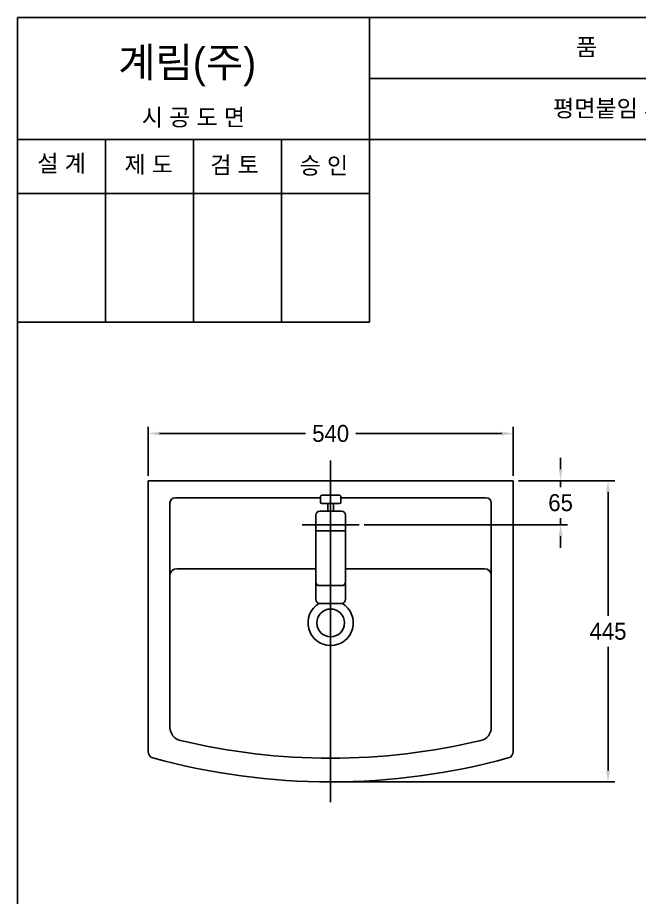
# Model space of a CAD drawing. Header units: millimetres. Extents: x 0 to 1800, y -67 to 2530.
# Drawn here: x 0 to 919, y 1230 to 2530 of the extents above; entities that cross this region are included whole.
import ezdxf
from ezdxf.enums import TextEntityAlignment as Align
from ezdxf.lldxf.tags import DXFTag

# ---------------------------------------------------------------- set-up
doc = ezdxf.new("R2010")
doc.units = ezdxf.units.MM
for name, color, linetype in [('TEXT', 7, 'Continuous'), ('내부선 및 부속', 4, 'Continuous'), ('도각라인', 255, 'Continuous'), ('외형선', 3, 'Continuous'), ('중심선', 1, 'DASHED'), ('치수선', 7, 'Continuous')]:
    doc.layers.add(name, color=color, linetype=linetype)
doc.styles.add('____', font='')
doc.styles.add('타이틀', font='H2GTRM.TTF', dxfattribs={"height": 25})
doc.styles.get('____').set_extended_font_data('굴림')
tags = doc.linetypes.add('DASHDOT', pattern=[70, 31, -13, 13, -13]).pattern_tags.tags
tags[10:11] = [DXFTag(74, 4), DXFTag(75, 0), DXFTag(340, '0'), DXFTag(46, 0.0), DXFTag(50, 0.0), DXFTag(44, 0.0), DXFTag(45, 0.0)]
tags[8:9] = [DXFTag(74, 4), DXFTag(75, 0), DXFTag(340, '0'), DXFTag(46, 0.0), DXFTag(50, 0.0), DXFTag(44, 0.0), DXFTag(45, 0.0)]
tags[6:7] = [DXFTag(74, 4), DXFTag(75, 0), DXFTag(340, '0'), DXFTag(46, 0.0), DXFTag(50, 0.0), DXFTag(44, 0.0), DXFTag(45, 0.0)]
tags[4:5] = [DXFTag(74, 4), DXFTag(75, 0), DXFTag(340, '0'), DXFTag(46, 0.0), DXFTag(50, 0.0), DXFTag(44, 0.0), DXFTag(45, 0.0)]
tags = doc.linetypes.add('DASHED', pattern=[25.72, 12.86, -12.86]).pattern_tags.tags
tags[6:7] = [DXFTag(74, 4), DXFTag(75, 0), DXFTag(340, '0'), DXFTag(46, 0.0), DXFTag(50, 0.0), DXFTag(44, 0.0), DXFTag(45, 0.0)]
tags[4:5] = [DXFTag(74, 4), DXFTag(75, 0), DXFTag(340, '0'), DXFTag(46, 0.0), DXFTag(50, 0.0), DXFTag(44, 0.0), DXFTag(45, 0.0)]
doc.dimstyles.new('MSADIM', dxfattribs={"dimtxt": 33, "dimasz": 17, "dimexe": 10, "dimexo": 7.5, "dimgap": 10, "dimtad": 0, "dimtih": 1, "dimtoh": 1, "dimdec": 0, "dimzin": 1, "dimdsep": 46, "dimtxsty": '____', "dimcen": 11.25, "dimadec": 0, "dimazin": 0, "dimtfac": 1, "dimtdec": 0, "dimtix": 1, "dimtmove": 0, "dimatfit": 3, "dimfxl": 0, "dimtolj": 1, "dimtzin": 1, "dimarcsym": 0})

# ---------------------------------------------------------------- blocks, each defined once
blk = doc.blocks.new('*D10')
at = {"layer": '치수선', "color": 0, "linetype": 'Continuous', "lineweight": -2}
for p, q in [((192.8, 1853.1), (192.8, 1925.4)), ((732.8, 1853.1), (732.8, 1925.4)), ((209.8, 1915.4), (425.4, 1915.4)), ((715.8, 1915.4), (500.2, 1915.4))]:
    blk.add_line(p, q, dxfattribs=at)
at = {"layer": '치수선', "color": 0, "linetype": 'Continuous'}
for points in [[(209.8, 1918.2), (209.8, 1912.5), (192.8, 1915.4)], [(715.8, 1918.2), (715.8, 1912.5), (732.8, 1915.4)]]:
    blk.add_solid(points, dxfattribs=at)
at = {"layer": '치수선', "color": 0, "linetype": 'Continuous', "insert": (462.8, 1915.4), "char_height": 25, "attachment_point": 5, "style": '____'}
blk.add_mtext('\\A1;540', dxfattribs=at)
blk = doc.blocks.new('*D11')
at = {"layer": '치수선', "color": 0, "linetype": 'Continuous', "lineweight": -2}
for p, q in [((802.7, 1862.6), (802.7, 1879.6)), ((740.3, 1845.6), (812.7, 1845.6)), ((802.7, 1845.6), (802.7, 1836)), ((802.7, 1780.6), (802.7, 1790.3)), ((512.3, 1780.6), (812.7, 1780.6)), ((802.7, 1763.6), (802.7, 1746.6))]:
    blk.add_line(p, q, dxfattribs=at)
at = {"layer": '치수선', "color": 0, "linetype": 'Continuous'}
for points in [[(799.9, 1862.6), (805.6, 1862.6), (802.7, 1845.6)], [(799.9, 1763.6), (805.6, 1763.6), (802.7, 1780.6)]]:
    blk.add_solid(points, dxfattribs=at)
at = {"layer": '치수선', "color": 0, "linetype": 'Continuous', "insert": (802.7, 1813.1), "char_height": 25, "attachment_point": 5, "style": '____'}
blk.add_mtext('\\A1;65', dxfattribs=at)
blk = doc.blocks.new('*D12')
at = {"layer": '치수선', "color": 0, "linetype": 'Continuous', "lineweight": -2}
for p, q in [((740.3, 1845.6), (882.8, 1845.6)), ((872.8, 1828.6), (872.8, 1646)), ((872.8, 1417.6), (872.8, 1600.3)), ((470.3, 1400.6), (882.8, 1400.6))]:
    blk.add_line(p, q, dxfattribs=at)
at = {"layer": '치수선', "color": 0, "linetype": 'Continuous'}
for points in [[(870, 1828.6), (875.7, 1828.6), (872.8, 1845.6)], [(870, 1417.6), (875.7, 1417.6), (872.8, 1400.6)]]:
    blk.add_solid(points, dxfattribs=at)
at = {"layer": '치수선', "color": 0, "linetype": 'Continuous', "insert": (872.8, 1623.1), "char_height": 25, "attachment_point": 5, "style": '____'}
blk.add_mtext('\\A1;445', dxfattribs=at)

msp = doc.modelspace()

# ---------------------------------------------------------------- linework, layer by layer
at = {"layer": '내부선 및 부속', "linetype": 'Continuous'}
for p, q in [((233.3, 1820.6), (447.8, 1820.6)), ((475.8, 1824.1), (449.8, 1824.1)), ((477.8, 1820.6), (692.3, 1820.6)), ((225.3, 1705.6), (225.3, 1812.6)), ((475.8, 1812.1), (449.8, 1812.1)), ((458.8, 1800.6), (458.8, 1812.1)), ((466.8, 1800.6), (466.8, 1812.1)), ((700.3, 1705.6), (700.3, 1812.6)), ((440.8, 1696.6), (440.8, 1794.6)), ((478.8, 1800.6), (446.8, 1800.6)), ((484.8, 1696.6), (484.8, 1794.6)), ((484.8, 1771.4), (440.8, 1771.4)), ((440.8, 1670.4), (440.8, 1696.6)), ((478.8, 1690.6), (446.8, 1690.6)), ((484.8, 1670.4), (484.8, 1696.6)), ((478.8, 1664.4), (446.8, 1664.4))]:
    msp.add_line(p, q, dxfattribs=at)
msp.add_circle((462.8, 1635.6), 20.5, dxfattribs=at)
for centre, radius, start, end in [((233.3, 1812.6), 8, 90, 180), ((449.8, 1822.1), 2, 90, 180), ((475.8, 1822.1), 2, 0, 90), ((692.3, 1812.6), 8, 0, 90), ((449.8, 1814.1), 2, 180, 270), ((475.8, 1814.1), 2, 270, 0), ((446.8, 1794.6), 6, 90, 180), ((478.8, 1794.6), 6, 0, 90), ((446.8, 1696.6), 6, 180, 270), ((478.8, 1696.6), 6, 270, 0), ((462.8, 1635.6), 33.5, 120.5575, 59.4425), ((446.8, 1670.4), 6, 180, 270), ((478.8, 1670.4), 6, 270, 0)]:
    msp.add_arc(centre, radius, start, end, dxfattribs=at)
for points in [[(447.8, 1814.1), (447.8, 1818.1), (447.8, 1822.1)], [(477.8, 1814.1), (477.8, 1818.1), (477.8, 1822.1)]]:
    msp.add_open_spline(points, degree=2, dxfattribs=at)
at = {"layer": '도각라인', "color": 7}
for p, q in [((0, 0), (0, 2530)), ((0, 2530), (1800, 2530)), ((520, 2080), (520, 2530)), ((520, 2440), (1800, 2440)), ((0, 2350), (1800, 2350)), ((130, 2080), (130, 2350)), ((260, 2080), (260, 2350)), ((390, 2080), (390, 2350)), ((0, 2270), (520, 2270)), ((0, 2080), (520, 2080))]:
    msp.add_line(p, q, dxfattribs=at)
at = {"layer": '외형선', "linetype": 'Continuous'}
for p, q in [((192.8, 1845.6), (732.8, 1845.6)), ((192.8, 1845.6), (192.8, 1445.6)), ((732.8, 1845.6), (732.8, 1445.6)), ((225.3, 1705.6), (225.3, 1481.2)), ((235.3, 1715.6), (440.8, 1715.6)), ((484.8, 1715.6), (690.3, 1715.6)), ((700.3, 1481.2), (700.3, 1705.6))]:
    msp.add_line(p, q, dxfattribs=at)
for centre, radius, start, end in [((235.3, 1705.6), 10, 90, 180), ((690.3, 1705.6), 10, 0, 90), ((245.3, 1481.2), 20, 180, 256.5956), ((680.3, 1481.2), 20, 283.4044, 0), ((462.8, 2393.9), 958.2, 256.5956, 283.4044), ((202.8, 1445.6), 10, 180, 254.6664), ((722.8, 1445.6), 10, 285.3336, 0), ((462.8, 2393.9), 993.2, 254.6664, 285.3336)]:
    msp.add_arc(centre, radius, start, end, dxfattribs=at)
at = {"layer": '중심선', "linetype": 'DASHDOT'}
for p, q in [((462.8, 1370.6), (462.8, 1875.6)), ((420.8, 1780.6), (504.8, 1780.6))]:
    msp.add_line(p, q, dxfattribs=at)

# ---------------------------------------------------------------- texts
at = {"layer": 'TEXT', "style": '타이틀'}
for s, p in [('품             명', (915.7, 2486.4)), ('평면붙임 세면기', (905.8, 2396)), ('시 공 도 면', (259.9, 2382.7)), ('설 계', (65, 2314.6)), ('제 도', (193.8, 2312.9)), ('검 토', (320.8, 2312.3)), ('승 인', (452.7, 2311.4))]:
    msp.add_text(s, height=25, dxfattribs=at).set_placement(p, align=Align.MIDDLE_CENTER)
msp.add_text('계림(주)', height=44, dxfattribs=at).set_placement((148.7, 2441.8))

# ---------------------------------------------------------------- dimensions: what is measured, and where the dimension line sits
at = {"layer": '치수선', "linetype": 'Continuous'}
dim = msp.add_linear_dim(base=(732.8, 1915.4), p1=(192.8, 1845.6), p2=(732.8, 1845.6), dimstyle='MSADIM', override={"dimtxt": 25}, dxfattribs=at)
dim.commit()
dim.dimension.update_dxf_attribs({"geometry": '*D10', "text_midpoint": (462.8, 1915.4), "dimtype": 160})
for base, p1, p2, picture, middle in [((802.7, 1845.6), (504.8, 1780.6), (732.8, 1845.6), '*D11', (802.7, 1813.1)), ((872.8, 1400.6), (732.8, 1845.6), (462.8, 1400.6), '*D12', (872.8, 1623.1))]:
    dim = msp.add_linear_dim(base=base, p1=p1, p2=p2, angle=90, dimstyle='MSADIM', override={"dimtxt": 25}, dxfattribs=at)
    dim.commit()
    dim.dimension.update_dxf_attribs({"geometry": picture, "text_midpoint": middle, "dimtype": 160})

doc.saveas('drawing.dxf')
